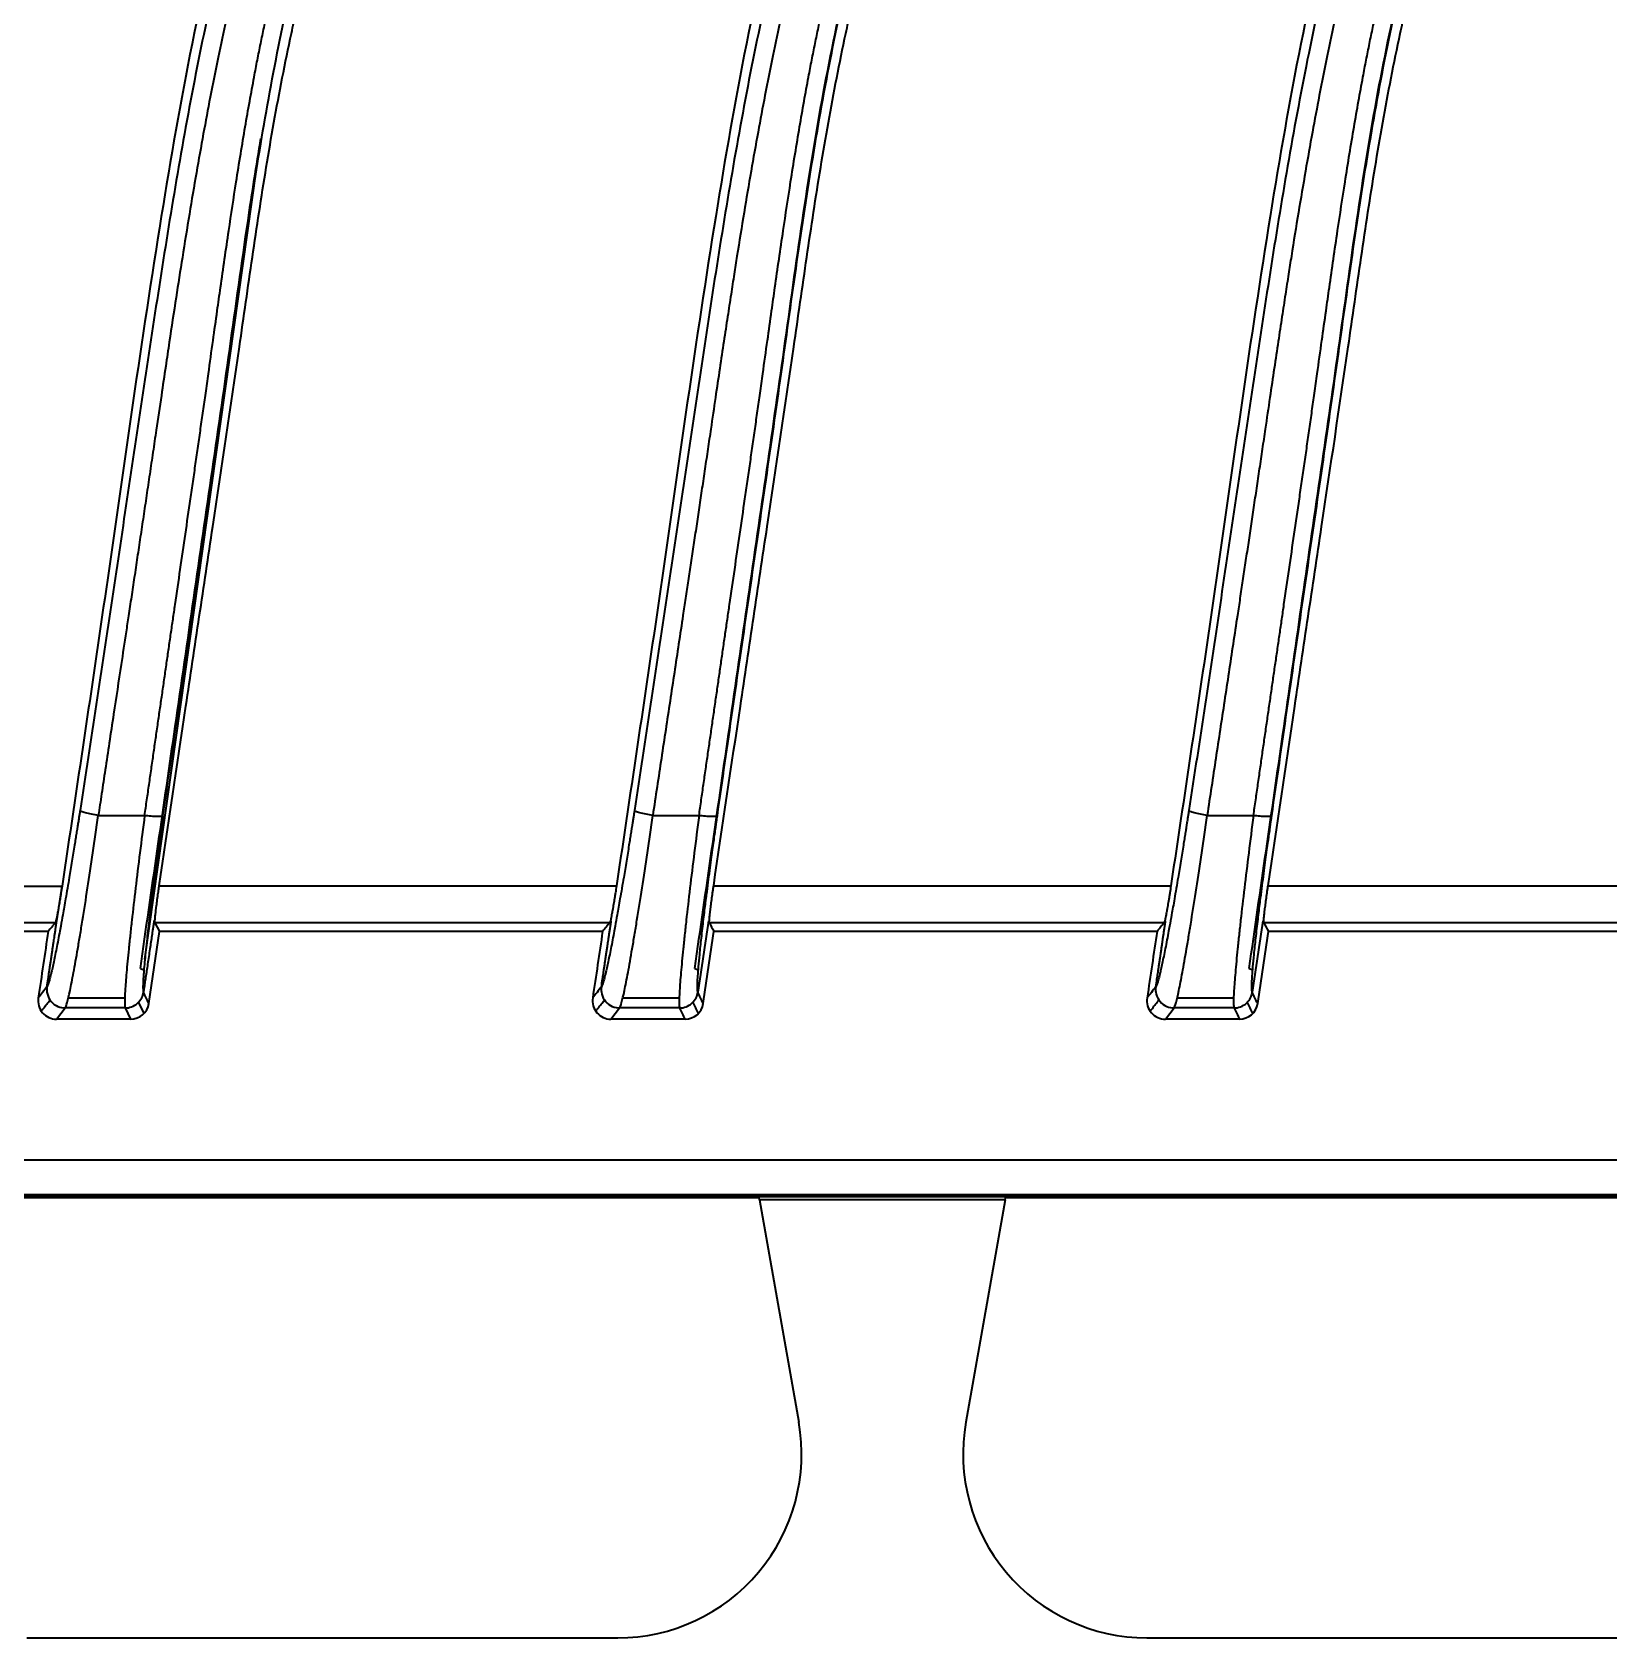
# Model space of a CAD drawing. Header units: millimetres. Extents: x 256 to 2096, y 1004 to 2403.
# Drawn here: x 707.72 to 750.6, y 1248.87 to 1292.53 of the extents above; entities that cross this region are included whole.
import ezdxf

# ---------------------------------------------------------------- set-up
doc = ezdxf.new("R2010")
doc.units = ezdxf.units.MM
doc.layers.add('1', color=7, linetype='Continuous', true_color=0xffffff)

msp = doc.modelspace()

# ---------------------------------------------------------------- linework, layer by layer
at = {"layer": '1', "color": 7, "linetype": 'Continuous', "lineweight": 35}
for p, q in [((710.789, 1267.322), (713.947, 1289.64)), ((709.524, 1271.232), (710.784, 1271.232)), ((724.599, 1271.232), (725.859, 1271.232)), ((739.674, 1271.232), (740.934, 1271.232)), ((711.181, 1269.319), (723.613, 1269.319)), ((726.256, 1269.319), (738.688, 1269.319)), ((741.331, 1269.319), (753.763, 1269.319)), ((708.354, 1268.316), (695.99, 1268.316)), ((723.429, 1268.316), (711.065, 1268.316)), ((711.065, 1268.316), (711.188, 1268.081)), ((738.504, 1268.316), (726.14, 1268.316)), ((753.579, 1268.316), (741.215, 1268.316)), ((708.161, 1268.081), (696.113, 1268.081)), ((710.898, 1266.123), (711.188, 1268.081)), ((723.236, 1268.081), (711.188, 1268.081)), ((738.311, 1268.081), (726.263, 1268.081)), ((753.386, 1268.081), (741.338, 1268.081)), ((710.667, 1267.073), (710.764, 1267.035)), ((725.742, 1267.073), (725.839, 1267.035)), ((740.817, 1267.073), (740.914, 1267.035)), ((708.711, 1266.279), (710.244, 1266.279)), ((710.615, 1266.152), (710.761, 1265.847)), ((723.786, 1266.279), (725.319, 1266.279)), ((738.861, 1266.279), (740.394, 1266.279)), ((708.388, 1265.695), (708.625, 1266)), ((710.401, 1265.695), (708.388, 1265.695)), ((710.255, 1266), (708.625, 1266)), ((710.255, 1266), (710.401, 1265.695)), ((723.463, 1265.695), (723.7, 1266)), ((725.476, 1265.695), (723.463, 1265.695)), ((738.538, 1265.695), (738.775, 1266)), ((740.551, 1265.695), (738.538, 1265.695)), ((642.114, 1261.87), (818.994, 1261.87)), ((818.976, 1260.916), (642.132, 1260.916)), ((818.969, 1260.866), (642.139, 1260.866)), ((727.495, 1260.842), (703.729, 1260.842)), ((727.506, 1260.779), (727.495, 1260.842)), ((734.178, 1260.779), (734.189, 1260.842)), ((756.956, 1260.842), (734.189, 1260.842)), ((734.178, 1260.779), (727.506, 1260.779)), ((727.506, 1260.779), (728.571, 1254.742)), ((734.178, 1260.779), (733.114, 1254.742)), ((707.578, 1248.874), (723.647, 1248.874)), ((738.038, 1248.874), (753.107, 1248.874))]:
    msp.add_line(p, q, dxfattribs=at)
for centre, start, end in [((723.647, 1253.874), 270, 10), ((738.038, 1253.874), 170, 270)]:
    msp.add_arc(centre, 5, start, end, dxfattribs=at)
for centre, major_axis, ratio, start_param, end_param in [((708.389, 1266.198), (0.309, 0.398), 0.997479, 2.08494, 3.800839), ((710.401, 1266.198), (0.218, -0.454), 0.998064, 5.83661, 7.258274), ((723.464, 1266.198), (0.309, 0.398), 0.997479, 2.08494, 3.800839), ((725.476, 1266.198), (0.218, -0.454), 0.998064, 5.836565, 7.258267), ((738.539, 1266.198), (0.309, 0.398), 0.997479, 2.08494, 3.800839), ((740.551, 1266.198), (0.218, -0.454), 0.998064, 5.836565, 7.258267)]:
    msp.add_ellipse(centre, major_axis=major_axis, ratio=ratio, start_param=start_param, end_param=end_param, dxfattribs=at)
for points, knots in [([(714.27, 1361.376), (714.27, 1358.184), (714.076, 1352.105), (713.278, 1343.445), (712.117, 1335.646), (710.742, 1328.624), (709.112, 1322.313), (707.637, 1316.366), (704.497, 1310.846), (700.649, 1304.627), (697.749, 1296.568), (696.051, 1287.277), (694.776, 1278.067), (693.865, 1272.007), (693.463, 1269.319)], [0, 0, 0, 0, 0.10069, 0.191705, 0.274223, 0.349217, 0.417563, 0.479284, 0.542698, 0.618977, 0.707452, 0.807129, 0.914514, 1, 1, 1, 1]), ([(729.345, 1361.376), (729.345, 1358.184), (729.151, 1352.105), (728.353, 1343.445), (727.192, 1335.646), (725.817, 1328.624), (724.187, 1322.313), (722.712, 1316.366), (719.572, 1310.846), (715.724, 1304.627), (712.824, 1296.568), (711.126, 1287.277), (709.85, 1278.064), (708.939, 1272), (708.537, 1269.31)], [0, 0, 0, 0, 0.10068, 0.191686, 0.274196, 0.349182, 0.417521, 0.479236, 0.542644, 0.618915, 0.707381, 0.807048, 0.914422, 1, 1, 1, 1]), ([(744.42, 1361.376), (744.42, 1358.184), (744.226, 1352.105), (743.428, 1343.445), (742.267, 1335.646), (740.892, 1328.624), (739.262, 1322.313), (737.787, 1316.366), (734.647, 1310.846), (730.799, 1304.627), (727.899, 1296.568), (726.201, 1287.277), (724.926, 1278.067), (724.015, 1272.007), (723.613, 1269.319)], [0, 0, 0, 0, 0.10069, 0.191705, 0.274223, 0.349217, 0.417563, 0.479284, 0.542698, 0.618977, 0.707452, 0.807129, 0.914514, 1, 1, 1, 1]), ([(759.495, 1361.376), (759.495, 1358.184), (759.301, 1352.105), (758.503, 1343.445), (757.342, 1335.646), (755.967, 1328.624), (754.337, 1322.313), (752.862, 1316.366), (749.722, 1310.846), (745.874, 1304.627), (742.974, 1296.568), (741.276, 1287.277), (740.001, 1278.067), (739.09, 1272.007), (738.688, 1269.319)], [0, 0, 0, 0, 0.10069, 0.191705, 0.274223, 0.349217, 0.417563, 0.479284, 0.542698, 0.618977, 0.707452, 0.807129, 0.914514, 1, 1, 1, 1]), ([(711.181, 1269.319), (711.422, 1270.947), (711.785, 1273.389), (712.21, 1276.238), (712.392, 1277.459), (712.514, 1278.273), (712.575, 1278.68), (712.88, 1280.714), (713.123, 1282.342), (713.478, 1284.786), (713.594, 1285.6), (713.834, 1287.229), (713.957, 1288.042), (714.158, 1289.26), (714.227, 1289.666), (714.371, 1290.476), (714.447, 1290.881), (714.605, 1291.688), (714.688, 1292.092), (714.818, 1292.696), (714.862, 1292.897), (714.952, 1293.299), (715.183, 1294.301), (715.437, 1295.294), (715.878, 1296.87), (716.116, 1297.651), (716.629, 1299.199), (716.905, 1299.966), (717.35, 1301.103), (717.504, 1301.481), (717.822, 1302.231), (718.316, 1303.35), (719.22, 1305.184), (720.026, 1306.619), (720.448, 1307.33)], [0, 0, 0, 0, 0.125, 0.1875, 0.21875, 0.21875, 0.25, 0.25, 0.375, 0.375, 0.4375, 0.4375, 0.5, 0.5, 0.53125, 0.53125, 0.5625, 0.5625, 0.59375, 0.59375, 0.609375, 0.609375, 0.625, 0.6875, 0.6875, 0.75, 0.75, 0.8125, 0.8125, 0.84375, 0.84375, 0.875, 0.9375, 1, 1, 1, 1]), ([(726.256, 1269.319), (726.497, 1270.947), (726.86, 1273.389), (727.285, 1276.238), (727.467, 1277.459), (727.589, 1278.273), (727.65, 1278.68), (727.955, 1280.714), (728.198, 1282.342), (728.553, 1284.786), (728.669, 1285.6), (728.909, 1287.229), (729.032, 1288.042), (729.233, 1289.26), (729.302, 1289.666), (729.446, 1290.476), (729.522, 1290.881), (729.68, 1291.688), (729.763, 1292.092), (729.893, 1292.696), (729.937, 1292.897), (730.027, 1293.299), (730.258, 1294.301), (730.512, 1295.294), (730.953, 1296.87), (731.191, 1297.651), (731.704, 1299.199), (731.98, 1299.966), (732.425, 1301.103), (732.579, 1301.481), (732.897, 1302.231), (733.391, 1303.35), (734.295, 1305.184), (735.101, 1306.619), (735.523, 1307.33)], [0, 0, 0, 0, 0.125, 0.1875, 0.21875, 0.21875, 0.25, 0.25, 0.375, 0.375, 0.4375, 0.4375, 0.5, 0.5, 0.53125, 0.53125, 0.5625, 0.5625, 0.59375, 0.59375, 0.609375, 0.609375, 0.625, 0.6875, 0.6875, 0.75, 0.75, 0.8125, 0.8125, 0.84375, 0.84375, 0.875, 0.9375, 1, 1, 1, 1]), ([(741.331, 1269.319), (741.572, 1270.947), (741.935, 1273.389), (742.36, 1276.238), (742.542, 1277.459), (742.664, 1278.273), (742.725, 1278.68), (743.03, 1280.714), (743.273, 1282.342), (743.628, 1284.786), (743.744, 1285.6), (743.984, 1287.229), (744.107, 1288.042), (744.308, 1289.26), (744.377, 1289.666), (744.521, 1290.476), (744.597, 1290.881), (744.755, 1291.688), (744.838, 1292.092), (744.968, 1292.696), (745.012, 1292.897), (745.102, 1293.299), (745.333, 1294.301), (745.587, 1295.294), (746.028, 1296.87), (746.266, 1297.651), (746.779, 1299.199), (747.055, 1299.966), (747.5, 1301.103), (747.654, 1301.481), (747.972, 1302.231), (748.466, 1303.35), (749.37, 1305.184), (750.176, 1306.619), (750.598, 1307.33)], [0, 0, 0, 0, 0.125, 0.1875, 0.21875, 0.21875, 0.25, 0.25, 0.375, 0.375, 0.4375, 0.4375, 0.5, 0.5, 0.53125, 0.53125, 0.5625, 0.5625, 0.59375, 0.59375, 0.609375, 0.609375, 0.625, 0.6875, 0.6875, 0.75, 0.75, 0.8125, 0.8125, 0.84375, 0.84375, 0.875, 0.9375, 1, 1, 1, 1]), ([(717.297, 1305.261), (717.283, 1305.234), (717.254, 1305.18), (717.212, 1305.098), (717.169, 1305.016), (717.126, 1304.934), (717.084, 1304.851), (717.042, 1304.769), (717, 1304.686), (716.958, 1304.603), (716.916, 1304.52), (716.874, 1304.436), (716.833, 1304.353), (716.792, 1304.269), (716.75, 1304.185), (716.709, 1304.101), (716.669, 1304.017), (716.628, 1303.932), (716.588, 1303.847), (716.547, 1303.762), (716.507, 1303.677), (716.467, 1303.592), (716.427, 1303.506), (716.388, 1303.421), (716.348, 1303.335), (716.309, 1303.249), (716.27, 1303.162), (716.231, 1303.076), (716.192, 1302.989), (716.153, 1302.902), (716.115, 1302.815), (716.076, 1302.728), (716.038, 1302.64), (716, 1302.552), (715.962, 1302.464), (715.924, 1302.376), (715.887, 1302.288), (715.85, 1302.2), (715.812, 1302.111), (715.775, 1302.022), (715.738, 1301.933), (715.702, 1301.844), (715.665, 1301.754), (715.629, 1301.664), (715.592, 1301.575), (715.556, 1301.485), (715.52, 1301.394), (715.484, 1301.304), (715.449, 1301.213), (715.413, 1301.122), (715.378, 1301.031), (715.343, 1300.94), (715.308, 1300.849), (715.273, 1300.757), (715.239, 1300.665), (715.204, 1300.573), (715.17, 1300.481), (715.136, 1300.388), (715.102, 1300.296), (715.068, 1300.203), (715.034, 1300.11), (715, 1300.017), (714.967, 1299.923), (714.934, 1299.83), (714.901, 1299.736), (714.868, 1299.642), (714.835, 1299.548), (714.803, 1299.453), (714.77, 1299.359), (714.738, 1299.264), (714.706, 1299.169), (714.674, 1299.074), (714.642, 1298.978), (714.611, 1298.883), (714.579, 1298.787), (714.548, 1298.691), (714.45, 1298.387), (714.288, 1297.87), (714.068, 1297.131), (713.854, 1296.376), (713.647, 1295.604), (713.434, 1294.765), (713.216, 1293.853), (712.993, 1292.858), (712.775, 1291.823), (712.569, 1290.787), (712.374, 1289.743), (712.186, 1288.685), (711.996, 1287.564), (711.813, 1286.435), (711.631, 1285.273), (711.481, 1284.29), (711.349, 1283.402), (711.23, 1282.605), (711.115, 1281.824), (711.01, 1281.11), (710.922, 1280.517), (710.835, 1279.935), (710.75, 1279.363), (710.667, 1278.801), (710.584, 1278.25), (710.503, 1277.709), (710.423, 1277.179), (710.349, 1276.685), (710.256, 1276.071), (710.121, 1275.182), (709.968, 1274.173), (709.824, 1273.219), (709.715, 1272.496), (709.616, 1271.841), (709.553, 1271.427), (709.524, 1271.232)], [0, 0, 0, 0, 0.002623, 0.005248, 0.007877, 0.010508, 0.013142, 0.015779, 0.018419, 0.021062, 0.023708, 0.026358, 0.02901, 0.031665, 0.034323, 0.036984, 0.039648, 0.042316, 0.044986, 0.04766, 0.050336, 0.053016, 0.055699, 0.058386, 0.061075, 0.063768, 0.066464, 0.069163, 0.071865, 0.074571, 0.07728, 0.079992, 0.082708, 0.085427, 0.088149, 0.090875, 0.093604, 0.096337, 0.099073, 0.101812, 0.104555, 0.107301, 0.110051, 0.112804, 0.115561, 0.118321, 0.121085, 0.123853, 0.126624, 0.129398, 0.132176, 0.134958, 0.137744, 0.140533, 0.143325, 0.146122, 0.148922, 0.151725, 0.154533, 0.157344, 0.160159, 0.162978, 0.1658, 0.168626, 0.171456, 0.17429, 0.177128, 0.179969, 0.182814, 0.185664, 0.188517, 0.191373, 0.194234, 0.197099, 0.199968, 0.20284, 0.205717, 0.227228, 0.249155, 0.2715, 0.294269, 0.317465, 0.345397, 0.374428, 0.404562, 0.435803, 0.46471, 0.495366, 0.527773, 0.561933, 0.593209, 0.628374, 0.647088, 0.670064, 0.6973, 0.714709, 0.731819, 0.748631, 0.765143, 0.781356, 0.79727, 0.812884, 0.8282, 0.843217, 0.85571, 0.881396, 0.920276, 0.943196, 0.964123, 0.983058, 1, 1, 1, 1]), ([(732.399, 1305.311), (732.385, 1305.284), (732.356, 1305.23), (732.313, 1305.148), (732.27, 1305.066), (732.227, 1304.984), (732.185, 1304.902), (732.142, 1304.819), (732.1, 1304.737), (732.058, 1304.654), (732.016, 1304.571), (731.975, 1304.487), (731.933, 1304.404), (731.892, 1304.32), (731.851, 1304.237), (731.81, 1304.152), (731.769, 1304.068), (731.728, 1303.984), (731.687, 1303.899), (731.647, 1303.814), (731.607, 1303.729), (731.567, 1303.644), (731.527, 1303.559), (731.487, 1303.473), (731.447, 1303.387), (731.408, 1303.301), (731.369, 1303.215), (731.329, 1303.128), (731.29, 1303.042), (731.252, 1302.955), (731.213, 1302.868), (731.175, 1302.78), (731.136, 1302.693), (731.098, 1302.605), (731.06, 1302.517), (731.022, 1302.429), (730.984, 1302.341), (730.947, 1302.253), (730.91, 1302.164), (730.872, 1302.075), (730.835, 1301.986), (730.798, 1301.897), (730.762, 1301.807), (730.725, 1301.718), (730.689, 1301.628), (730.653, 1301.538), (730.616, 1301.448), (730.581, 1301.357), (730.545, 1301.266), (730.509, 1301.176), (730.474, 1301.085), (730.438, 1300.993), (730.403, 1300.902), (730.368, 1300.81), (730.334, 1300.718), (730.299, 1300.626), (730.264, 1300.534), (730.23, 1300.442), (730.196, 1300.349), (730.162, 1300.256), (730.128, 1300.163), (730.094, 1300.07), (730.061, 1299.976), (730.028, 1299.883), (729.994, 1299.789), (729.961, 1299.695), (729.928, 1299.601), (729.896, 1299.506), (729.863, 1299.411), (729.831, 1299.317), (729.799, 1299.222), (729.766, 1299.126), (729.735, 1299.031), (729.703, 1298.935), (729.671, 1298.839), (729.64, 1298.743), (729.541, 1298.439), (729.377, 1297.921), (729.156, 1297.181), (728.942, 1296.426), (728.734, 1295.653), (728.52, 1294.815), (728.301, 1293.902), (728.077, 1292.907), (727.858, 1291.87), (727.652, 1290.833), (727.456, 1289.788), (727.268, 1288.728), (727.077, 1287.605), (726.926, 1286.672), (726.809, 1285.931), (726.724, 1285.382), (726.631, 1284.772), (726.529, 1284.1), (726.419, 1283.368), (726.301, 1282.573), (726.193, 1281.842), (726.097, 1281.196), (726.018, 1280.659), (725.939, 1280.13), (725.862, 1279.611), (725.786, 1279.1), (725.711, 1278.597), (725.637, 1278.104), (725.564, 1277.619), (725.493, 1277.142), (725.406, 1276.568), (725.304, 1275.894), (725.187, 1275.117), (725.069, 1274.34), (724.952, 1273.562), (724.834, 1272.785), (724.717, 1272.008), (724.638, 1271.491), (724.599, 1271.232)], [0, 0, 0, 0, 0.002616, 0.005235, 0.007857, 0.010481, 0.013109, 0.01574, 0.018374, 0.02101, 0.02365, 0.026293, 0.028939, 0.031589, 0.034241, 0.036896, 0.039555, 0.042217, 0.044882, 0.04755, 0.050221, 0.052896, 0.055574, 0.058255, 0.060939, 0.063627, 0.066318, 0.069012, 0.07171, 0.074411, 0.077116, 0.079823, 0.082535, 0.085249, 0.087968, 0.090689, 0.093414, 0.096143, 0.098875, 0.10161, 0.104349, 0.107092, 0.109838, 0.112588, 0.115341, 0.118098, 0.120859, 0.123623, 0.126391, 0.129163, 0.131938, 0.134717, 0.137499, 0.140286, 0.143076, 0.145869, 0.148667, 0.151468, 0.154274, 0.157082, 0.159895, 0.162712, 0.165532, 0.168356, 0.171185, 0.174017, 0.176853, 0.179692, 0.182536, 0.185384, 0.188236, 0.191091, 0.193951, 0.196814, 0.199682, 0.202554, 0.205429, 0.226959, 0.248887, 0.271218, 0.293955, 0.317102, 0.345007, 0.374022, 0.404154, 0.435406, 0.464263, 0.494904, 0.527331, 0.561545, 0.575603, 0.591423, 0.609007, 0.628354, 0.649463, 0.672336, 0.696972, 0.712689, 0.728159, 0.743382, 0.758358, 0.773086, 0.787567, 0.8018, 0.815786, 0.829525, 0.843016, 0.865443, 0.887869, 0.910295, 0.932721, 0.955147, 0.977574, 1, 1, 1, 1]), ([(747.474, 1305.311), (747.46, 1305.284), (747.431, 1305.23), (747.388, 1305.148), (747.345, 1305.066), (747.302, 1304.984), (747.26, 1304.902), (747.217, 1304.819), (747.175, 1304.737), (747.133, 1304.654), (747.091, 1304.571), (747.05, 1304.487), (747.008, 1304.404), (746.967, 1304.32), (746.926, 1304.237), (746.885, 1304.152), (746.844, 1304.068), (746.803, 1303.984), (746.762, 1303.899), (746.722, 1303.814), (746.682, 1303.729), (746.642, 1303.644), (746.602, 1303.559), (746.562, 1303.473), (746.522, 1303.387), (746.483, 1303.301), (746.444, 1303.215), (746.404, 1303.128), (746.365, 1303.042), (746.327, 1302.955), (746.288, 1302.868), (746.25, 1302.78), (746.211, 1302.693), (746.173, 1302.605), (746.135, 1302.517), (746.097, 1302.429), (746.059, 1302.341), (746.022, 1302.253), (745.985, 1302.164), (745.947, 1302.075), (745.91, 1301.986), (745.873, 1301.897), (745.837, 1301.807), (745.8, 1301.718), (745.764, 1301.628), (745.728, 1301.538), (745.691, 1301.448), (745.656, 1301.357), (745.62, 1301.266), (745.584, 1301.176), (745.549, 1301.085), (745.513, 1300.993), (745.478, 1300.902), (745.443, 1300.81), (745.409, 1300.718), (745.374, 1300.626), (745.339, 1300.534), (745.305, 1300.442), (745.271, 1300.349), (745.237, 1300.256), (745.203, 1300.163), (745.169, 1300.07), (745.136, 1299.976), (745.103, 1299.883), (745.069, 1299.789), (745.036, 1299.695), (745.003, 1299.601), (744.971, 1299.506), (744.938, 1299.411), (744.906, 1299.317), (744.874, 1299.222), (744.841, 1299.126), (744.81, 1299.031), (744.778, 1298.935), (744.746, 1298.839), (744.715, 1298.743), (744.616, 1298.439), (744.452, 1297.921), (744.231, 1297.181), (744.017, 1296.426), (743.809, 1295.653), (743.595, 1294.815), (743.376, 1293.902), (743.152, 1292.907), (742.933, 1291.87), (742.727, 1290.833), (742.531, 1289.788), (742.343, 1288.728), (742.152, 1287.605), (742.001, 1286.672), (741.884, 1285.931), (741.799, 1285.382), (741.706, 1284.772), (741.604, 1284.1), (741.494, 1283.368), (741.376, 1282.573), (741.268, 1281.842), (741.172, 1281.196), (741.093, 1280.659), (741.014, 1280.13), (740.937, 1279.611), (740.861, 1279.1), (740.786, 1278.597), (740.712, 1278.104), (740.639, 1277.619), (740.568, 1277.142), (740.481, 1276.568), (740.379, 1275.894), (740.262, 1275.117), (740.144, 1274.34), (740.027, 1273.562), (739.909, 1272.785), (739.792, 1272.008), (739.713, 1271.491), (739.674, 1271.232)], [0, 0, 0, 0, 0.002616, 0.005235, 0.007857, 0.010481, 0.013109, 0.01574, 0.018374, 0.02101, 0.02365, 0.026293, 0.028939, 0.031589, 0.034241, 0.036896, 0.039555, 0.042217, 0.044882, 0.04755, 0.050221, 0.052896, 0.055574, 0.058255, 0.060939, 0.063627, 0.066318, 0.069012, 0.07171, 0.074411, 0.077116, 0.079823, 0.082535, 0.085249, 0.087968, 0.090689, 0.093414, 0.096143, 0.098875, 0.10161, 0.104349, 0.107092, 0.109838, 0.112588, 0.115341, 0.118098, 0.120859, 0.123623, 0.126391, 0.129163, 0.131938, 0.134717, 0.137499, 0.140286, 0.143076, 0.145869, 0.148667, 0.151468, 0.154274, 0.157082, 0.159895, 0.162712, 0.165532, 0.168356, 0.171185, 0.174017, 0.176853, 0.179692, 0.182536, 0.185384, 0.188236, 0.191091, 0.193951, 0.196814, 0.199682, 0.202554, 0.205429, 0.226959, 0.248887, 0.271218, 0.293955, 0.317102, 0.345007, 0.374022, 0.404154, 0.435406, 0.464263, 0.494904, 0.527331, 0.561545, 0.575603, 0.591423, 0.609007, 0.628354, 0.649463, 0.672336, 0.696972, 0.712689, 0.728159, 0.743382, 0.758358, 0.773086, 0.787567, 0.8018, 0.815786, 0.829525, 0.843016, 0.865443, 0.887869, 0.910295, 0.932721, 0.955147, 0.977574, 1, 1, 1, 1]), ([(710.784, 1271.232), (710.804, 1271.373), (710.845, 1271.656), (710.906, 1272.078), (710.966, 1272.498), (711.026, 1272.915), (711.086, 1273.331), (711.146, 1273.744), (711.205, 1274.155), (711.265, 1274.564), (711.323, 1274.97), (711.382, 1275.374), (711.44, 1275.776), (711.498, 1276.175), (711.556, 1276.572), (711.641, 1277.155), (711.753, 1277.924), (711.892, 1278.881), (712.008, 1279.678), (712.101, 1280.316), (712.17, 1280.794), (712.239, 1281.273), (712.307, 1281.752), (712.375, 1282.231), (712.446, 1282.728), (712.535, 1283.367), (712.64, 1284.116), (712.749, 1284.897), (712.89, 1285.892), (713.059, 1287.059), (713.243, 1288.271), (713.393, 1289.211), (713.516, 1289.942), (713.637, 1290.638), (713.734, 1291.166), (713.805, 1291.539), (713.849, 1291.768), (713.894, 1291.994), (713.938, 1292.217), (713.984, 1292.439), (714.029, 1292.658), (714.075, 1292.875), (714.121, 1293.09), (714.168, 1293.303), (714.215, 1293.513), (714.262, 1293.721), (714.31, 1293.927), (714.342, 1294.064), (714.358, 1294.131)], [0, 0, 0, 0, 0.018537, 0.036974, 0.05531, 0.073546, 0.091681, 0.109716, 0.12765, 0.145483, 0.163217, 0.180849, 0.198381, 0.215813, 0.233144, 0.250375, 0.292099, 0.333823, 0.375547, 0.396406, 0.417268, 0.438134, 0.459002, 0.479874, 0.500749, 0.524007, 0.563373, 0.598537, 0.625988, 0.693345, 0.751069, 0.784497, 0.816424, 0.846851, 0.87578, 0.885885, 0.895898, 0.90582, 0.915649, 0.925387, 0.935033, 0.944587, 0.95405, 0.963422, 0.972703, 0.981893, 0.990992, 1, 1, 1, 1]), ([(725.742, 1267.073), (726.047, 1269.196), (726.353, 1271.32), (726.995, 1275.77), (727.333, 1278.096), (727.84, 1281.586), (728.008, 1282.75), (728.337, 1285.079), (728.497, 1286.245), (728.843, 1288.573), (729.028, 1289.738), (729.441, 1291.955), (729.661, 1293.01), (729.909, 1294.057)], [0, 0, 0, 0, 0.236073, 0.236073, 0.49422, 0.49422, 0.623294, 0.623294, 0.752367, 0.752367, 0.881441, 0.881441, 1, 1, 1, 1]), ([(725.859, 1271.232), (725.879, 1271.373), (725.92, 1271.656), (725.981, 1272.078), (726.041, 1272.498), (726.101, 1272.915), (726.161, 1273.331), (726.221, 1273.744), (726.28, 1274.155), (726.34, 1274.564), (726.398, 1274.97), (726.457, 1275.374), (726.515, 1275.776), (726.573, 1276.175), (726.631, 1276.572), (726.716, 1277.155), (726.828, 1277.924), (726.967, 1278.881), (727.083, 1279.678), (727.176, 1280.316), (727.245, 1280.794), (727.314, 1281.273), (727.382, 1281.752), (727.45, 1282.231), (727.521, 1282.728), (727.61, 1283.367), (727.715, 1284.116), (727.824, 1284.897), (727.965, 1285.892), (728.134, 1287.059), (728.318, 1288.271), (728.468, 1289.211), (728.591, 1289.942), (728.712, 1290.638), (728.809, 1291.166), (728.88, 1291.539), (728.924, 1291.768), (728.969, 1291.994), (729.013, 1292.217), (729.059, 1292.439), (729.104, 1292.658), (729.15, 1292.875), (729.196, 1293.09), (729.243, 1293.303), (729.29, 1293.513), (729.337, 1293.721), (729.385, 1293.927), (729.417, 1294.064), (729.433, 1294.132)], [0, 0, 0, 0, 0.018537, 0.036974, 0.05531, 0.073546, 0.091681, 0.109715, 0.12765, 0.145483, 0.163216, 0.180849, 0.198381, 0.215813, 0.233144, 0.250375, 0.292099, 0.333823, 0.375547, 0.396406, 0.417268, 0.438134, 0.459003, 0.479874, 0.500749, 0.524007, 0.563373, 0.598537, 0.625988, 0.693345, 0.751069, 0.784497, 0.816424, 0.846851, 0.87578, 0.885885, 0.895898, 0.90582, 0.915649, 0.925387, 0.935033, 0.944587, 0.95405, 0.963422, 0.972703, 0.981893, 0.990992, 1, 1, 1, 1]), ([(740.817, 1267.073), (741.122, 1269.196), (741.428, 1271.32), (742.07, 1275.77), (742.408, 1278.096), (742.915, 1281.586), (743.083, 1282.75), (743.412, 1285.079), (743.572, 1286.245), (743.918, 1288.573), (744.103, 1289.738), (744.516, 1291.955), (744.736, 1293.01), (744.984, 1294.057)], [0, 0, 0, 0, 0.236073, 0.236073, 0.49422, 0.49422, 0.623294, 0.623294, 0.752367, 0.752367, 0.881441, 0.881441, 1, 1, 1, 1]), ([(740.934, 1271.232), (740.954, 1271.373), (740.995, 1271.656), (741.056, 1272.078), (741.116, 1272.498), (741.176, 1272.915), (741.236, 1273.331), (741.296, 1273.744), (741.355, 1274.155), (741.415, 1274.564), (741.473, 1274.97), (741.532, 1275.374), (741.59, 1275.776), (741.648, 1276.175), (741.706, 1276.572), (741.791, 1277.155), (741.903, 1277.924), (742.042, 1278.881), (742.158, 1279.678), (742.251, 1280.316), (742.32, 1280.794), (742.389, 1281.273), (742.457, 1281.752), (742.525, 1282.231), (742.596, 1282.728), (742.685, 1283.367), (742.79, 1284.116), (742.899, 1284.897), (743.04, 1285.892), (743.209, 1287.059), (743.393, 1288.271), (743.543, 1289.211), (743.666, 1289.942), (743.787, 1290.638), (743.884, 1291.166), (743.955, 1291.539), (743.999, 1291.768), (744.044, 1291.994), (744.088, 1292.217), (744.134, 1292.439), (744.179, 1292.658), (744.225, 1292.875), (744.271, 1293.09), (744.318, 1293.303), (744.365, 1293.513), (744.412, 1293.721), (744.46, 1293.927), (744.492, 1294.064), (744.508, 1294.132)], [0, 0, 0, 0, 0.018537, 0.036974, 0.05531, 0.073546, 0.091681, 0.109715, 0.12765, 0.145483, 0.163216, 0.180849, 0.198381, 0.215813, 0.233144, 0.250375, 0.292099, 0.333823, 0.375547, 0.396406, 0.417268, 0.438134, 0.459003, 0.479874, 0.500749, 0.524007, 0.563373, 0.598537, 0.625988, 0.693345, 0.751069, 0.784497, 0.816424, 0.846851, 0.87578, 0.885885, 0.895898, 0.90582, 0.915649, 0.925387, 0.935033, 0.944587, 0.95405, 0.963422, 0.972703, 0.981893, 0.990992, 1, 1, 1, 1]), ([(710.667, 1267.073), (710.972, 1269.196), (711.278, 1271.32), (711.92, 1275.77), (712.258, 1278.096), (712.765, 1281.586), (712.933, 1282.75), (713.262, 1285.079), (713.422, 1286.245), (713.705, 1288.154), (713.821, 1288.898), (713.947, 1289.64)], [0, 0, 0, 0, 0.282754, 0.282754, 0.591948, 0.591948, 0.746546, 0.746546, 0.901143, 0.901143, 1, 1, 1, 1]), ([(709.027, 1271.372), (709.025, 1271.358), (709.021, 1271.328), (709.014, 1271.283), (709.006, 1271.234), (708.998, 1271.183), (708.99, 1271.129), (708.981, 1271.071), (708.971, 1271.011), (708.961, 1270.948), (708.951, 1270.882), (708.94, 1270.813), (708.929, 1270.741), (708.917, 1270.667), (708.905, 1270.59), (708.892, 1270.51), (708.871, 1270.382), (708.843, 1270.206), (708.807, 1269.986), (708.771, 1269.766), (708.712, 1269.418), (708.64, 1268.996), (708.563, 1268.561), (708.508, 1268.257), (708.462, 1268.01), (708.419, 1267.784), (708.375, 1267.556), (708.332, 1267.349), (708.293, 1267.165), (708.261, 1267.023), (708.236, 1266.917), (708.217, 1266.841), (708.2, 1266.778), (708.186, 1266.727), (708.174, 1266.686), (708.163, 1266.654), (708.154, 1266.629), (708.147, 1266.611), (708.141, 1266.597), (708.136, 1266.587), (708.132, 1266.58), (708.129, 1266.577), (708.128, 1266.575)], [0, 0, 0, 0, 0.005632, 0.011673, 0.018123, 0.024981, 0.032248, 0.039922, 0.048003, 0.056491, 0.065386, 0.074687, 0.084394, 0.094507, 0.105025, 0.115949, 0.127278, 0.157952, 0.189029, 0.220519, 0.252428, 0.342025, 0.413716, 0.467504, 0.503192, 0.55327, 0.603175, 0.652921, 0.702579, 0.752191, 0.78464, 0.814937, 0.843092, 0.869109, 0.892989, 0.914731, 0.934331, 0.951785, 0.967085, 0.980226, 0.9912, 1, 1, 1, 1]), ([(709.524, 1271.232), (709.466, 1271.241), (709.34, 1271.262), (709.165, 1271.304), (709.051, 1271.344), (709.028, 1271.364), (709.027, 1271.372)], [0, 0, 0, 0, 0.250279, 0.50073, 0.75118, 1, 1, 1, 1]), ([(724.102, 1271.372), (724.1, 1271.358), (724.096, 1271.328), (724.089, 1271.283), (724.081, 1271.234), (724.073, 1271.183), (724.065, 1271.129), (724.056, 1271.071), (724.046, 1271.011), (724.036, 1270.948), (724.026, 1270.882), (724.015, 1270.813), (724.004, 1270.741), (723.992, 1270.667), (723.98, 1270.59), (723.967, 1270.51), (723.946, 1270.382), (723.918, 1270.206), (723.882, 1269.986), (723.846, 1269.766), (723.787, 1269.417), (723.715, 1268.995), (723.638, 1268.56), (723.583, 1268.257), (723.537, 1268.009), (723.494, 1267.784), (723.45, 1267.556), (723.407, 1267.349), (723.368, 1267.165), (723.336, 1267.023), (723.311, 1266.917), (723.292, 1266.841), (723.275, 1266.778), (723.261, 1266.727), (723.249, 1266.686), (723.238, 1266.654), (723.229, 1266.629), (723.222, 1266.611), (723.216, 1266.597), (723.211, 1266.587), (723.207, 1266.58), (723.204, 1266.577), (723.203, 1266.575)], [0, 0, 0, 0, 0.005631, 0.011672, 0.018122, 0.024981, 0.032247, 0.039921, 0.048003, 0.056491, 0.065386, 0.074687, 0.084394, 0.094506, 0.105025, 0.115948, 0.127278, 0.15795, 0.189027, 0.220517, 0.252428, 0.342156, 0.413891, 0.467636, 0.503191, 0.553269, 0.603175, 0.65292, 0.702579, 0.752191, 0.784615, 0.814893, 0.843033, 0.869039, 0.892912, 0.914652, 0.934254, 0.951714, 0.967026, 0.980182, 0.991176, 1, 1, 1, 1]), ([(724.599, 1271.232), (724.541, 1271.241), (724.415, 1271.262), (724.24, 1271.304), (724.126, 1271.344), (724.103, 1271.364), (724.102, 1271.372)], [0, 0, 0, 0, 0.250279, 0.500729, 0.75118, 1, 1, 1, 1]), ([(739.177, 1271.372), (739.175, 1271.358), (739.171, 1271.328), (739.164, 1271.283), (739.156, 1271.234), (739.148, 1271.183), (739.14, 1271.129), (739.131, 1271.071), (739.121, 1271.011), (739.111, 1270.948), (739.101, 1270.882), (739.09, 1270.813), (739.079, 1270.741), (739.067, 1270.667), (739.055, 1270.59), (739.042, 1270.51), (739.021, 1270.382), (738.993, 1270.206), (738.957, 1269.986), (738.921, 1269.766), (738.862, 1269.417), (738.79, 1268.995), (738.713, 1268.56), (738.658, 1268.257), (738.612, 1268.009), (738.569, 1267.784), (738.525, 1267.556), (738.482, 1267.349), (738.443, 1267.165), (738.411, 1267.023), (738.386, 1266.917), (738.367, 1266.841), (738.35, 1266.778), (738.336, 1266.727), (738.324, 1266.686), (738.313, 1266.654), (738.304, 1266.629), (738.297, 1266.611), (738.291, 1266.597), (738.286, 1266.587), (738.282, 1266.58), (738.279, 1266.577), (738.278, 1266.575)], [0, 0, 0, 0, 0.005631, 0.011672, 0.018122, 0.024981, 0.032247, 0.039921, 0.048003, 0.056491, 0.065386, 0.074687, 0.084394, 0.094506, 0.105025, 0.115948, 0.127278, 0.15795, 0.189027, 0.220517, 0.252428, 0.342156, 0.413891, 0.467636, 0.503191, 0.553269, 0.603175, 0.65292, 0.702579, 0.752191, 0.784615, 0.814893, 0.843033, 0.869039, 0.892912, 0.914652, 0.934254, 0.951714, 0.967026, 0.980182, 0.991176, 1, 1, 1, 1]), ([(739.674, 1271.232), (739.616, 1271.241), (739.49, 1271.262), (739.315, 1271.304), (739.201, 1271.344), (739.178, 1271.364), (739.177, 1271.372)], [0, 0, 0, 0, 0.250279, 0.500729, 0.75118, 1, 1, 1, 1]), ([(708.625, 1266), (708.653, 1266.04), (708.697, 1266.203), (708.784, 1266.613), (708.817, 1266.777), (708.87, 1267.061), (708.888, 1267.162), (708.926, 1267.377), (708.946, 1267.49), (708.987, 1267.729), (709.008, 1267.853), (709.051, 1268.112), (709.073, 1268.246), (709.14, 1268.66), (709.186, 1268.954), (709.328, 1269.875), (709.426, 1270.542), (709.524, 1271.232)], [0, 0, 0, 0, 0.25, 0.25, 0.375, 0.375, 0.4375, 0.4375, 0.5, 0.5, 0.5625, 0.5625, 0.625, 0.625, 0.75, 0.75, 1, 1, 1, 1]), ([(710.784, 1271.232), (710.693, 1270.543), (710.568, 1269.543), (710.449, 1268.513), (710.39, 1267.977), (710.351, 1267.602), (710.317, 1267.261), (710.281, 1266.857), (710.238, 1266.284), (710.238, 1266.039), (710.255, 1266)], [0, 0, 0, 0, 0.25, 0.375, 0.4375, 0.5, 0.5625, 0.625, 0.75, 1, 1, 1, 1]), ([(711.281, 1271.224), (711.28, 1271.212), (711.276, 1271.188), (711.271, 1271.152), (711.266, 1271.116), (711.261, 1271.081), (711.256, 1271.045), (711.251, 1271.009), (711.246, 1270.974), (711.241, 1270.939), (711.236, 1270.903), (711.231, 1270.868), (711.226, 1270.833), (711.221, 1270.798), (711.216, 1270.763), (711.211, 1270.728), (711.206, 1270.693), (711.201, 1270.658), (711.196, 1270.623), (711.191, 1270.588), (711.187, 1270.554), (711.182, 1270.519), (711.177, 1270.484), (711.172, 1270.45), (711.167, 1270.415), (711.163, 1270.381), (711.158, 1270.347), (711.153, 1270.313), (711.149, 1270.278), (711.144, 1270.244), (711.139, 1270.21), (711.135, 1270.176), (711.13, 1270.142), (711.125, 1270.109), (711.121, 1270.075), (711.116, 1270.041), (711.112, 1270.007), (711.107, 1269.974), (711.103, 1269.94), (711.098, 1269.907), (711.094, 1269.874), (711.089, 1269.84), (711.085, 1269.807), (711.08, 1269.774), (711.076, 1269.741), (711.071, 1269.708), (711.067, 1269.675), (711.063, 1269.642), (711.058, 1269.609), (711.054, 1269.576), (711.05, 1269.543), (711.045, 1269.511), (711.041, 1269.478), (711.037, 1269.446), (711.019, 1269.309), (710.989, 1269.074), (710.949, 1268.753), (710.912, 1268.448), (710.878, 1268.16), (710.845, 1267.867), (710.814, 1267.578), (710.787, 1267.302), (710.765, 1267.06), (710.754, 1266.912), (710.749, 1266.832), (710.747, 1266.804), (710.746, 1266.777), (710.745, 1266.752), (710.743, 1266.727), (710.742, 1266.703), (710.741, 1266.68), (710.74, 1266.659), (710.74, 1266.638), (710.739, 1266.618), (710.739, 1266.599), (710.739, 1266.581), (710.739, 1266.564), (710.739, 1266.547), (710.739, 1266.532), (710.739, 1266.518), (710.74, 1266.505), (710.741, 1266.492), (710.742, 1266.481), (710.743, 1266.471), (710.744, 1266.461), (710.745, 1266.453), (710.746, 1266.445), (710.748, 1266.438), (710.75, 1266.433), (710.751, 1266.43), (710.752, 1266.428)], [0, 0, 0, 0, 0.00477, 0.009535, 0.014295, 0.019052, 0.023804, 0.028552, 0.033297, 0.038039, 0.042777, 0.047512, 0.052244, 0.056974, 0.061701, 0.066426, 0.071149, 0.07587, 0.080589, 0.085307, 0.090024, 0.094739, 0.099454, 0.104168, 0.108881, 0.113595, 0.118308, 0.123021, 0.127735, 0.132449, 0.137164, 0.14188, 0.146597, 0.151315, 0.156035, 0.160756, 0.16548, 0.170206, 0.174933, 0.179664, 0.184397, 0.189133, 0.193872, 0.198615, 0.203361, 0.20811, 0.212864, 0.217621, 0.222383, 0.22715, 0.231921, 0.236697, 0.241478, 0.246264, 0.251055, 0.30184, 0.352146, 0.40222, 0.452309, 0.502663, 0.565195, 0.627378, 0.689694, 0.75262, 0.762297, 0.771948, 0.781574, 0.791177, 0.800759, 0.81032, 0.819864, 0.829391, 0.838903, 0.848402, 0.85789, 0.867367, 0.876837, 0.886301, 0.89576, 0.905216, 0.914671, 0.924127, 0.933585, 0.943047, 0.952515, 0.96199, 0.971474, 0.98097, 0.990478, 1, 1, 1, 1]), ([(711.281, 1271.224), (711.278, 1271.217), (711.265, 1271.21), (711.213, 1271.202), (711.174, 1271.201), (711.078, 1271.202), (711.021, 1271.206), (710.902, 1271.216), (710.841, 1271.224), (710.784, 1271.232)], [0, 0, 0, 0, 0.25, 0.25, 0.5, 0.5, 0.75, 0.75, 1, 1, 1, 1]), ([(723.7, 1266), (723.728, 1266.04), (723.772, 1266.203), (723.859, 1266.613), (723.892, 1266.777), (723.945, 1267.061), (723.963, 1267.162), (724.001, 1267.377), (724.021, 1267.49), (724.062, 1267.729), (724.083, 1267.853), (724.126, 1268.112), (724.148, 1268.246), (724.215, 1268.66), (724.261, 1268.954), (724.403, 1269.875), (724.501, 1270.542), (724.599, 1271.232)], [0, 0, 0, 0, 0.25, 0.25, 0.375, 0.375, 0.4375, 0.4375, 0.5, 0.5, 0.5625, 0.5625, 0.625, 0.625, 0.75, 0.75, 1, 1, 1, 1]), ([(725.859, 1271.232), (725.768, 1270.543), (725.685, 1269.876), (725.575, 1268.955), (725.541, 1268.661), (725.494, 1268.245), (725.48, 1268.111), (725.452, 1267.852), (725.439, 1267.727), (725.415, 1267.489), (725.404, 1267.375), (725.383, 1267.16), (725.374, 1267.059), (725.35, 1266.775), (725.337, 1266.612), (725.313, 1266.203), (725.313, 1266.04), (725.33, 1266)], [0, 0, 0, 0, 0.25, 0.25, 0.375, 0.375, 0.4375, 0.4375, 0.5, 0.5, 0.5625, 0.5625, 0.625, 0.625, 0.75, 0.75, 1, 1, 1, 1]), ([(725.826, 1266.428), (725.826, 1266.43), (725.824, 1266.434), (725.821, 1266.445), (725.818, 1266.468), (725.814, 1266.51), (725.813, 1266.583), (725.816, 1266.699), (725.826, 1266.872), (725.845, 1267.119), (725.876, 1267.457), (725.914, 1267.817), (725.951, 1268.149), (725.981, 1268.4), (726.01, 1268.64), (726.037, 1268.864), (726.069, 1269.119), (726.106, 1269.405), (726.148, 1269.723), (726.188, 1270.017), (726.224, 1270.284), (726.257, 1270.521), (726.285, 1270.726), (726.31, 1270.899), (726.329, 1271.038), (726.344, 1271.142), (726.353, 1271.2), (726.356, 1271.224)], [0, 0, 0, 0, 0.007721, 0.024849, 0.051349, 0.087176, 0.132293, 0.186684, 0.250372, 0.323434, 0.406019, 0.498471, 0.546575, 0.590586, 0.630526, 0.666467, 0.698442, 0.749403, 0.79572, 0.837419, 0.874512, 0.906999, 0.934874, 0.958126, 0.97674, 0.990703, 1, 1, 1, 1]), ([(726.356, 1271.224), (726.353, 1271.217), (726.34, 1271.21), (726.288, 1271.202), (726.249, 1271.201), (726.153, 1271.202), (726.096, 1271.206), (725.977, 1271.216), (725.916, 1271.224), (725.859, 1271.232)], [0, 0, 0, 0, 0.25, 0.25, 0.5, 0.5, 0.75, 0.75, 1, 1, 1, 1]), ([(738.775, 1266), (738.803, 1266.04), (738.847, 1266.203), (738.934, 1266.613), (738.967, 1266.777), (739.02, 1267.061), (739.038, 1267.162), (739.076, 1267.377), (739.096, 1267.49), (739.137, 1267.729), (739.158, 1267.853), (739.201, 1268.112), (739.223, 1268.246), (739.29, 1268.66), (739.336, 1268.954), (739.478, 1269.875), (739.576, 1270.542), (739.674, 1271.232)], [0, 0, 0, 0, 0.25, 0.25, 0.375, 0.375, 0.4375, 0.4375, 0.5, 0.5, 0.5625, 0.5625, 0.625, 0.625, 0.75, 0.75, 1, 1, 1, 1]), ([(740.934, 1271.232), (740.843, 1270.543), (740.76, 1269.876), (740.65, 1268.955), (740.616, 1268.661), (740.569, 1268.245), (740.555, 1268.111), (740.527, 1267.852), (740.514, 1267.727), (740.49, 1267.489), (740.479, 1267.375), (740.458, 1267.16), (740.449, 1267.059), (740.425, 1266.775), (740.412, 1266.612), (740.388, 1266.203), (740.388, 1266.04), (740.405, 1266)], [0, 0, 0, 0, 0.25, 0.25, 0.375, 0.375, 0.4375, 0.4375, 0.5, 0.5, 0.5625, 0.5625, 0.625, 0.625, 0.75, 0.75, 1, 1, 1, 1]), ([(740.901, 1266.428), (740.901, 1266.43), (740.899, 1266.434), (740.896, 1266.445), (740.893, 1266.468), (740.889, 1266.51), (740.888, 1266.583), (740.891, 1266.699), (740.901, 1266.872), (740.92, 1267.119), (740.951, 1267.457), (740.989, 1267.817), (741.026, 1268.149), (741.056, 1268.4), (741.085, 1268.64), (741.112, 1268.864), (741.144, 1269.119), (741.181, 1269.405), (741.223, 1269.723), (741.263, 1270.017), (741.299, 1270.284), (741.332, 1270.521), (741.36, 1270.726), (741.385, 1270.899), (741.404, 1271.038), (741.419, 1271.142), (741.428, 1271.2), (741.431, 1271.224)], [0, 0, 0, 0, 0.007721, 0.024849, 0.051349, 0.087176, 0.132293, 0.186684, 0.250372, 0.323434, 0.406019, 0.498471, 0.546575, 0.590586, 0.630526, 0.666467, 0.698442, 0.749403, 0.79572, 0.837419, 0.874512, 0.906999, 0.934874, 0.958126, 0.97674, 0.990703, 1, 1, 1, 1]), ([(741.431, 1271.224), (741.428, 1271.217), (741.415, 1271.21), (741.363, 1271.202), (741.324, 1271.201), (741.228, 1271.202), (741.171, 1271.206), (741.052, 1271.216), (740.991, 1271.224), (740.934, 1271.232)], [0, 0, 0, 0, 0.25, 0.25, 0.5, 0.5, 0.75, 0.75, 1, 1, 1, 1]), ([(708.537, 1269.31), (708.528, 1269.246), (708.518, 1269.184), (708.503, 1269.092), (708.499, 1269.061), (708.491, 1269.016), (708.489, 1269.001), (708.484, 1268.971), (708.482, 1268.956), (708.47, 1268.883), (708.46, 1268.827), (708.447, 1268.748), (708.442, 1268.723), (708.435, 1268.685), (708.433, 1268.673), (708.429, 1268.649), (708.427, 1268.637), (708.416, 1268.58), (708.408, 1268.539), (708.399, 1268.493), (708.398, 1268.484), (708.394, 1268.467), (708.392, 1268.459), (708.387, 1268.435), (708.384, 1268.42), (708.375, 1268.38), (708.37, 1268.359), (708.363, 1268.336), (708.361, 1268.33), (708.357, 1268.321), (708.356, 1268.317), (708.354, 1268.316)], [0, 0, 0, 0, 0.125, 0.125, 0.1875, 0.1875, 0.21875, 0.21875, 0.25, 0.25, 0.375, 0.375, 0.4375, 0.4375, 0.46875, 0.46875, 0.5, 0.5, 0.625, 0.625, 0.65625, 0.65625, 0.6875, 0.6875, 0.75, 0.75, 0.875, 0.875, 0.9375, 0.9375, 1, 1, 1, 1]), ([(711.065, 1268.316), (711.064, 1268.319), (711.063, 1268.328), (711.063, 1268.351), (711.063, 1268.36), (711.064, 1268.382), (711.065, 1268.394), (711.068, 1268.434), (711.071, 1268.466), (711.076, 1268.522), (711.078, 1268.542), (711.083, 1268.584), (711.085, 1268.606), (711.093, 1268.675), (711.099, 1268.725), (711.11, 1268.805), (711.113, 1268.833), (711.12, 1268.89), (711.124, 1268.919), (711.136, 1269.007), (711.144, 1269.067), (711.158, 1269.161), (711.162, 1269.192), (711.171, 1269.256), (711.176, 1269.287), (711.181, 1269.319)], [0, 0, 0, 0, 0.125, 0.125, 0.1875, 0.1875, 0.25, 0.25, 0.375, 0.375, 0.4375, 0.4375, 0.5, 0.5, 0.625, 0.625, 0.6875, 0.6875, 0.75, 0.75, 0.875, 0.875, 0.9375, 0.9375, 1, 1, 1, 1]), ([(723.613, 1269.319), (723.603, 1269.255), (723.594, 1269.192), (723.579, 1269.1), (723.574, 1269.069), (723.567, 1269.023), (723.565, 1269.008), (723.56, 1268.978), (723.557, 1268.963), (723.545, 1268.889), (723.536, 1268.833), (723.522, 1268.753), (723.518, 1268.727), (723.511, 1268.689), (723.509, 1268.677), (723.504, 1268.653), (723.502, 1268.641), (723.492, 1268.583), (723.484, 1268.542), (723.474, 1268.495), (723.473, 1268.486), (723.469, 1268.469), (723.467, 1268.46), (723.462, 1268.436), (723.459, 1268.421), (723.45, 1268.381), (723.445, 1268.36), (723.438, 1268.336), (723.436, 1268.33), (723.432, 1268.321), (723.431, 1268.317), (723.429, 1268.316)], [0, 0, 0, 0, 0.125, 0.125, 0.1875, 0.1875, 0.21875, 0.21875, 0.25, 0.25, 0.375, 0.375, 0.4375, 0.4375, 0.46875, 0.46875, 0.5, 0.5, 0.625, 0.625, 0.65625, 0.65625, 0.6875, 0.6875, 0.75, 0.75, 0.875, 0.875, 0.9375, 0.9375, 1, 1, 1, 1]), ([(726.14, 1268.316), (726.139, 1268.319), (726.138, 1268.328), (726.138, 1268.351), (726.138, 1268.36), (726.139, 1268.382), (726.14, 1268.394), (726.143, 1268.434), (726.146, 1268.466), (726.151, 1268.522), (726.153, 1268.542), (726.158, 1268.584), (726.16, 1268.606), (726.168, 1268.675), (726.174, 1268.725), (726.185, 1268.805), (726.188, 1268.833), (726.195, 1268.89), (726.199, 1268.919), (726.211, 1269.007), (726.219, 1269.067), (726.233, 1269.161), (726.237, 1269.192), (726.246, 1269.256), (726.251, 1269.287), (726.256, 1269.319)], [0, 0, 0, 0, 0.125, 0.125, 0.1875, 0.1875, 0.25, 0.25, 0.375, 0.375, 0.4375, 0.4375, 0.5, 0.5, 0.625, 0.625, 0.6875, 0.6875, 0.75, 0.75, 0.875, 0.875, 0.9375, 0.9375, 1, 1, 1, 1]), ([(738.688, 1269.319), (738.678, 1269.255), (738.669, 1269.192), (738.654, 1269.1), (738.649, 1269.069), (738.642, 1269.023), (738.64, 1269.008), (738.635, 1268.978), (738.632, 1268.963), (738.62, 1268.889), (738.611, 1268.833), (738.597, 1268.753), (738.593, 1268.727), (738.586, 1268.689), (738.584, 1268.677), (738.579, 1268.653), (738.577, 1268.641), (738.567, 1268.583), (738.559, 1268.542), (738.549, 1268.495), (738.548, 1268.486), (738.544, 1268.469), (738.542, 1268.46), (738.537, 1268.436), (738.534, 1268.421), (738.525, 1268.381), (738.52, 1268.36), (738.513, 1268.336), (738.511, 1268.33), (738.507, 1268.321), (738.506, 1268.317), (738.504, 1268.316)], [0, 0, 0, 0, 0.125, 0.125, 0.1875, 0.1875, 0.21875, 0.21875, 0.25, 0.25, 0.375, 0.375, 0.4375, 0.4375, 0.46875, 0.46875, 0.5, 0.5, 0.625, 0.625, 0.65625, 0.65625, 0.6875, 0.6875, 0.75, 0.75, 0.875, 0.875, 0.9375, 0.9375, 1, 1, 1, 1]), ([(741.215, 1268.316), (741.214, 1268.319), (741.213, 1268.328), (741.213, 1268.351), (741.213, 1268.36), (741.214, 1268.382), (741.215, 1268.394), (741.218, 1268.434), (741.221, 1268.466), (741.226, 1268.522), (741.228, 1268.542), (741.233, 1268.584), (741.235, 1268.606), (741.243, 1268.675), (741.249, 1268.725), (741.26, 1268.805), (741.263, 1268.833), (741.27, 1268.89), (741.274, 1268.919), (741.286, 1269.007), (741.294, 1269.067), (741.308, 1269.161), (741.312, 1269.192), (741.321, 1269.256), (741.326, 1269.287), (741.331, 1269.319)], [0, 0, 0, 0, 0.125, 0.125, 0.1875, 0.1875, 0.25, 0.25, 0.375, 0.375, 0.4375, 0.4375, 0.5, 0.5, 0.625, 0.625, 0.6875, 0.6875, 0.75, 0.75, 0.875, 0.875, 0.9375, 0.9375, 1, 1, 1, 1]), ([(708.128, 1266.575), (708.139, 1266.647), (708.157, 1266.768), (708.179, 1266.917), (708.196, 1267.027), (708.21, 1267.122), (708.226, 1267.229), (708.243, 1267.346), (708.261, 1267.465), (708.278, 1267.579), (708.293, 1267.68), (708.306, 1267.77), (708.318, 1267.848), (708.33, 1267.929), (708.344, 1268.02), (708.36, 1268.128), (708.377, 1268.244), (708.389, 1268.324), (708.395, 1268.366)], [0, 0, 0, 0, 0.119833, 0.203127, 0.249882, 0.303506, 0.363034, 0.428468, 0.499808, 0.56296, 0.619532, 0.669525, 0.71294, 0.749775, 0.805585, 0.865892, 0.930697, 1, 1, 1, 1]), ([(723.203, 1266.575), (723.214, 1266.647), (723.232, 1266.769), (723.254, 1266.918), (723.271, 1267.027), (723.285, 1267.122), (723.301, 1267.228), (723.318, 1267.346), (723.336, 1267.465), (723.353, 1267.579), (723.368, 1267.679), (723.381, 1267.769), (723.393, 1267.847), (723.405, 1267.928), (723.418, 1268.018), (723.434, 1268.126), (723.452, 1268.242), (723.464, 1268.323), (723.47, 1268.366)], [0, 0, 0, 0, 0.120847, 0.20414, 0.249878, 0.303336, 0.362809, 0.428297, 0.499802, 0.562515, 0.618868, 0.668861, 0.712495, 0.749769, 0.804267, 0.864138, 0.929382, 1, 1, 1, 1]), ([(738.278, 1266.575), (738.289, 1266.647), (738.307, 1266.769), (738.329, 1266.918), (738.346, 1267.027), (738.36, 1267.122), (738.376, 1267.228), (738.393, 1267.346), (738.411, 1267.465), (738.428, 1267.579), (738.443, 1267.679), (738.456, 1267.769), (738.468, 1267.847), (738.48, 1267.928), (738.493, 1268.018), (738.509, 1268.126), (738.527, 1268.242), (738.539, 1268.323), (738.545, 1268.366)], [0, 0, 0, 0, 0.120847, 0.20414, 0.249878, 0.303336, 0.362809, 0.428297, 0.499802, 0.562515, 0.618868, 0.668861, 0.712495, 0.749769, 0.804267, 0.864138, 0.929382, 1, 1, 1, 1]), ([(708.128, 1266.575), (708.119, 1266.513), (708.123, 1266.372), (708.23, 1266.163), (708.422, 1266.025), (708.561, 1266), (708.625, 1266)], [0, 0, 0, 0, 0.24853, 0.499095, 0.749659, 1, 1, 1, 1]), ([(723.203, 1266.575), (723.194, 1266.513), (723.198, 1266.372), (723.305, 1266.163), (723.497, 1266.025), (723.636, 1266), (723.7, 1266)], [0, 0, 0, 0, 0.248537, 0.499099, 0.749661, 1, 1, 1, 1]), ([(738.278, 1266.575), (738.269, 1266.513), (738.273, 1266.372), (738.38, 1266.163), (738.572, 1266.025), (738.711, 1266), (738.775, 1266)], [0, 0, 0, 0, 0.248537, 0.499099, 0.749661, 1, 1, 1, 1]), ([(707.975, 1265.912), (707.994, 1265.937), (708.014, 1265.963), (708.064, 1266.026), (708.093, 1266.064), (708.153, 1266.141), (708.182, 1266.179), (708.212, 1266.217)], [0, 0, 0, 0, 0.25, 0.25, 0.625, 0.625, 1, 1, 1, 1]), ([(710.255, 1266), (710.311, 1266), (710.431, 1266.019), (710.599, 1266.119), (710.712, 1266.269), (710.744, 1266.378), (710.752, 1266.427)], [0, 0, 0, 0, 0.256438, 0.512875, 0.769313, 1, 1, 1, 1]), ([(723.05, 1265.912), (723.069, 1265.937), (723.089, 1265.963), (723.139, 1266.026), (723.168, 1266.064), (723.228, 1266.141), (723.257, 1266.179), (723.287, 1266.217)], [0, 0, 0, 0, 0.25, 0.25, 0.625, 0.625, 1, 1, 1, 1]), ([(725.33, 1266), (725.386, 1266), (725.506, 1266.019), (725.674, 1266.119), (725.787, 1266.269), (725.819, 1266.378), (725.827, 1266.427)], [0, 0, 0, 0, 0.256529, 0.512924, 0.769318, 1, 1, 1, 1]), ([(725.69, 1266.152), (725.714, 1266.101), (725.739, 1266.05), (725.775, 1265.974), (725.787, 1265.948), (725.812, 1265.898), (725.824, 1265.872), (725.836, 1265.847)], [0, 0, 0, 0, 0.5, 0.5, 0.75, 0.75, 1, 1, 1, 1]), ([(738.125, 1265.912), (738.144, 1265.937), (738.164, 1265.963), (738.214, 1266.026), (738.243, 1266.064), (738.303, 1266.141), (738.332, 1266.179), (738.362, 1266.217)], [0, 0, 0, 0, 0.25, 0.25, 0.625, 0.625, 1, 1, 1, 1]), ([(740.405, 1266), (740.461, 1266), (740.581, 1266.019), (740.749, 1266.119), (740.862, 1266.269), (740.894, 1266.378), (740.902, 1266.427)], [0, 0, 0, 0, 0.256529, 0.512924, 0.769318, 1, 1, 1, 1]), ([(740.765, 1266.152), (740.789, 1266.101), (740.814, 1266.05), (740.85, 1265.974), (740.862, 1265.948), (740.887, 1265.898), (740.899, 1265.872), (740.911, 1265.847)], [0, 0, 0, 0, 0.5, 0.5, 0.75, 0.75, 1, 1, 1, 1])]:
    msp.add_open_spline(points, degree=3, knots=knots, dxfattribs=at)
for points, degree in [([(716.835, 1305.543), (715.922, 1303.799), (714.368, 1300.16), (712.744, 1294.446), (711.638, 1288.681), (710.76, 1282.899), (709.9, 1277.13), (709.323, 1273.29), (709.027, 1271.372)], 3), ([(731.937, 1305.594), (731.019, 1303.848), (729.458, 1300.202), (727.826, 1294.479), (726.717, 1288.706), (725.837, 1282.916), (724.977, 1277.138), (724.399, 1273.293), (724.102, 1271.372)], 3), ([(747.012, 1305.594), (746.094, 1303.848), (744.533, 1300.202), (742.901, 1294.479), (741.792, 1288.706), (740.912, 1282.916), (740.052, 1277.138), (739.474, 1273.293), (739.177, 1271.372)], 3), ([(711.281, 1271.224), (711.555, 1273.133), (712.108, 1276.954), (712.951, 1282.692), (713.729, 1288.443), (714.406, 1292.212), (714.846, 1294.063)], 3), ([(726.356, 1271.224), (726.63, 1273.133), (727.183, 1276.954), (728.026, 1282.692), (728.804, 1288.443), (729.481, 1292.212), (729.921, 1294.063)], 3), ([(741.431, 1271.224), (741.705, 1273.133), (742.258, 1276.954), (743.101, 1282.692), (743.879, 1288.443), (744.556, 1292.212), (744.996, 1294.063)], 3), ([(696.106, 1269.319), (708.537, 1269.31)], 1), ([(708.395, 1268.366), (708.443, 1268.68), (708.49, 1268.995), (708.537, 1269.31)], 3), ([(708.354, 1268.316), (708.29, 1268.238), (708.226, 1268.159), (708.161, 1268.081)], 3), ([(711.039, 1268.366), (710.991, 1268.043), (710.799, 1266.751), (710.751, 1266.428)], 2), ([(711.065, 1268.316), (711.039, 1268.366)], 1), ([(723.429, 1268.316), (723.365, 1268.238), (723.301, 1268.159), (723.236, 1268.081)], 3), ([(723.47, 1268.366), (723.457, 1268.349), (723.443, 1268.332), (723.429, 1268.316)], 3), ([(726.114, 1268.366), (726.018, 1267.72), (725.922, 1267.074), (725.826, 1266.428)], 3), ([(726.114, 1268.366), (726.123, 1268.349), (726.132, 1268.332), (726.14, 1268.316)], 3), ([(726.14, 1268.316), (726.181, 1268.238), (726.222, 1268.159), (726.263, 1268.081)], 3), ([(738.504, 1268.316), (738.44, 1268.238), (738.376, 1268.159), (738.311, 1268.081)], 3), ([(738.545, 1268.366), (738.532, 1268.349), (738.518, 1268.332), (738.504, 1268.316)], 3), ([(741.189, 1268.366), (741.093, 1267.72), (740.997, 1267.074), (740.901, 1266.428)], 3), ([(741.189, 1268.366), (741.198, 1268.349), (741.207, 1268.332), (741.215, 1268.316)], 3), ([(741.215, 1268.316), (741.256, 1268.238), (741.297, 1268.159), (741.338, 1268.081)], 3), ([(708.161, 1268.081), (708.071, 1267.478), (707.981, 1266.874), (707.892, 1266.271)], 3), ([(723.236, 1268.081), (723.146, 1267.478), (723.056, 1266.874), (722.967, 1266.271)], 3), ([(725.973, 1266.123), (726.07, 1266.776), (726.167, 1267.428), (726.263, 1268.081)], 3), ([(738.311, 1268.081), (738.221, 1267.478), (738.131, 1266.874), (738.042, 1266.271)], 3), ([(741.048, 1266.123), (741.145, 1266.776), (741.242, 1267.428), (741.338, 1268.081)], 3), ([(708.128, 1266.575), (708.049, 1266.474), (707.97, 1266.372), (707.892, 1266.271)], 3), ([(723.203, 1266.575), (723.124, 1266.474), (723.045, 1266.372), (722.967, 1266.271)], 3), ([(738.278, 1266.575), (738.199, 1266.474), (738.12, 1266.372), (738.042, 1266.271)], 3), ([(710.898, 1266.123), (710.849, 1266.225), (710.8, 1266.326), (710.752, 1266.428)], 3), ([(725.973, 1266.123), (725.924, 1266.225), (725.875, 1266.327), (725.826, 1266.428)], 3), ([(741.048, 1266.123), (740.999, 1266.225), (740.95, 1266.327), (740.901, 1266.428)], 3), ([(725.33, 1266), (723.7, 1266)], 1), ([(725.33, 1266), (725.379, 1265.898), (725.427, 1265.796), (725.476, 1265.695)], 3), ([(740.405, 1266), (738.775, 1266)], 1), ([(740.405, 1266), (740.454, 1265.898), (740.502, 1265.796), (740.551, 1265.695)], 3)]:
    msp.add_open_spline(points, degree=degree, dxfattribs=at)

doc.saveas('drawing.dxf')
